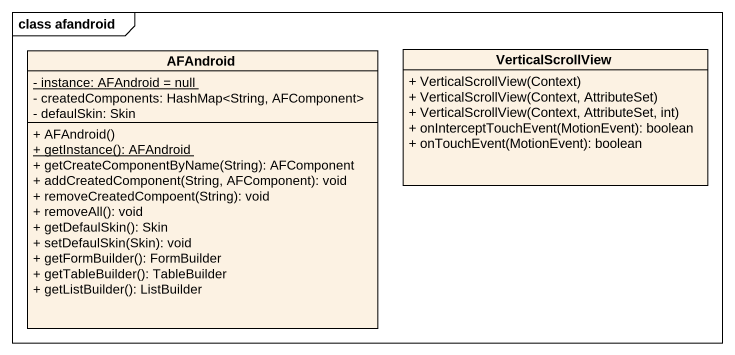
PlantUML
@startuml
mainframe class afandroid
hide circle
hide empty members
skinparam classAttributeIconSize 0
class AFAndroid {
  {static} - instance: AFAndroid = null
  - createdComponents: HashMap<String, AFComponent>
  - defaulSkin: Skin
  + AFAndroid()
  {static} + getInstance(): AFAndroid
  + getCreateComponentByName(String): AFComponent
  + addCreatedComponent(String, AFComponent): void
  + removeCreatedCompoent(String): void
  + removeAll(): void
  + getDefaulSkin(): Skin
  + setDefaulSkin(Skin): void
  + getFormBuilder(): FormBuilder
  + getTableBuilder(): TableBuilder
  + getListBuilder(): ListBuilder
}
class VerticalScrollView {
  + VerticalScrollView(Context)
  + VerticalScrollView(Context, AttributeSet)
  + VerticalScrollView(Context, AttributeSet, int)
  + onInterceptTouchEvent(MotionEvent): boolean
  + onTouchEvent(MotionEvent): boolean
}
@enduml
